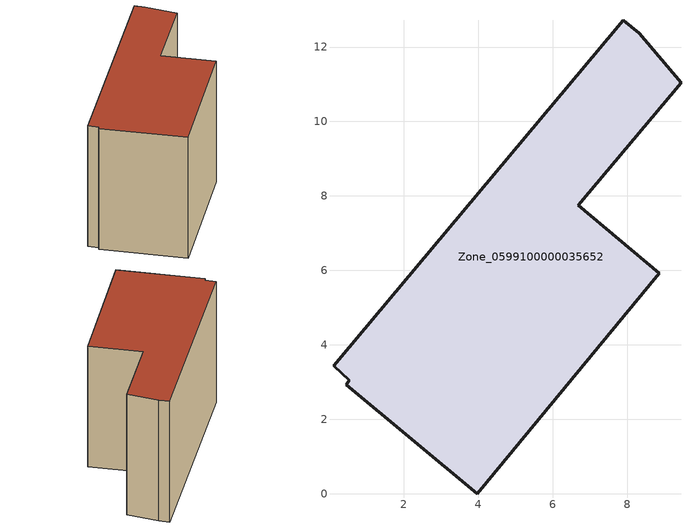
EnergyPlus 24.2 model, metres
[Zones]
Zone_0599100000035652
 floor ground (C_G): 8.33,12.36 9.45,11.04 6.69,7.75 8.86,5.93 3.97,0 0.46,2.93 0.54,3.05 0.11,3.44 7.9,12.72 z0
 wall outside (C_F): 0.46,2.93 3.97,0 8.86,5.93 6.69,7.75 9.45,11.04 8.33,12.36 7.9,12.72 0.11,3.44 0.54,3.05 0.46,2.93 z0:7
 roof outside (C_R): 9.45,11.04 8.33,12.36 7.9,12.72 0.11,3.44 0.54,3.05 0.46,2.93 3.97,0 8.86,5.93 6.69,7.75 z7
[BUILDING]
Pand.0599100000035652: North Axis=0; Terrain=City; Loads Convergence Tolerance Value=0.04; Temperature Convergence Tolerance Value=0.4; Solar Distribution=FullExterior; Maximum Number of Warmup Days=25; Minimum Number of Warmup Days=1
[Site:Location]
Rotterdam.The.Hague.AP_ZH_NLD Design_Conditions: Latitude=51.96; Longitude=4.45; Time Zone=1; Elevation=-4.5
[SITE:GROUNDTEMPERATURE:BUILDINGSURFACE]
18, 18, 18, 18, 18, 18, 18, 18, 18, 18, 18, 18
[MATERIAL] Thermal Absorptance=0.9; Solar Absorptance=0.7; Visible Absorptance=0.7
Name | Roughness | Thickness | Conductivity | Density | Specific Heat
G.TI.1946 | MediumSmooth | 0.15 | 1 | 540 | 1210
F.TI.1946 | Rough | 0.3 | 0.857143 | 1920 | 840
R.TI.1946 | MediumRough | 0.2 | 0.1 | 1500 | 1000
[CONSTRUCTION]
C_G: G.TI.1946
C_F: F.TI.1946
C_R: R.TI.1946
[ZONE]
Zone_0599100000035652: Type=1; Multiplier=1; Ceiling Height=Autocalculate; Volume=Autocalculate; Floor Area=autocalculate; Part of Total Floor Area=Yes
[ZONEINFILTRATION:DESIGNFLOWRATE]
Infil_Zone_0599100000035652: Zone or ZoneList or Space or SpaceList=Zone_0599100000035652; Schedule=AlwaysOn; Design Flow Rate Calculation Method=Flow/Area; Flow Rate per Floor Area=0.003; Constant Term Coefficient=1; Temperature Term Coefficient=0; Velocity Term Coefficient=0; Velocity Squared Term Coefficient=0
[HVACTEMPLATE:ZONE:IDEALLOADSAIRSYSTEM]
Zone_0599100000035652: Maximum Heating Supply Air Temperature=50; Minimum Cooling Supply Air Temperature=13; Maximum Heating Supply Air Humidity Ratio=0.0156; Minimum Cooling Supply Air Humidity Ratio=0.0077; Heating Limit=NoLimit; Cooling Limit=NoLimit; Dehumidification Control Type=ConstantSensibleHeatRatio; Cooling Sensible Heat Ratio=0.7; Dehumidification Setpoint=60; Humidification Control Type=None; Humidification Setpoint=30; Outdoor Air Method=None; Outdoor Air Flow Rate per Person=0.00944; Outdoor Air Flow Rate per Zone Floor Area=0; Outdoor Air Flow Rate per Zone=0; Demand Controlled Ventilation Type=None; Outdoor Air Economizer Type=NoEconomizer; Heat Recovery Type=None; Sensible Heat Recovery Effectiveness=0.7; Latent Heat Recovery Effectiveness=0.65
[ZONECONTROL:THERMOSTAT]
ThermostatControl_Zone_0599100000035652: Zone or ZoneList=Zone_0599100000035652; Control Type Schedule=DualSetpointControlType; Control 1=Thermostat_Zone_0599100000035652; Temperature Difference Between Cutout And Setpoint=0
[THERMOSTATSETPOINT:DUALSETPOINT]
Thermostat_Zone_0599100000035652: Heating Setpoint Temperature Schedule=HeatingSetpoint_Zone_0599100000035652; Cooling Setpoint Temperature Schedule=CoolingSetpoint_Zone_0599100000035652
[SCHEDULE:COMPACT]
HeatingSetpoint_Zone_0599100000035652: Through: 12/31, For: AllDays, Until: 24:00, 21
CoolingSetpoint_Zone_0599100000035652: Through: 12/31, For: AllDays, Until: 24:00, 24
DualSetpointControlType: Through: 12/31, For: AllDays, Until: 24:00, 4
AlwaysOn: Through: 12/31, For: AllDays, Until: 24:00, 1
